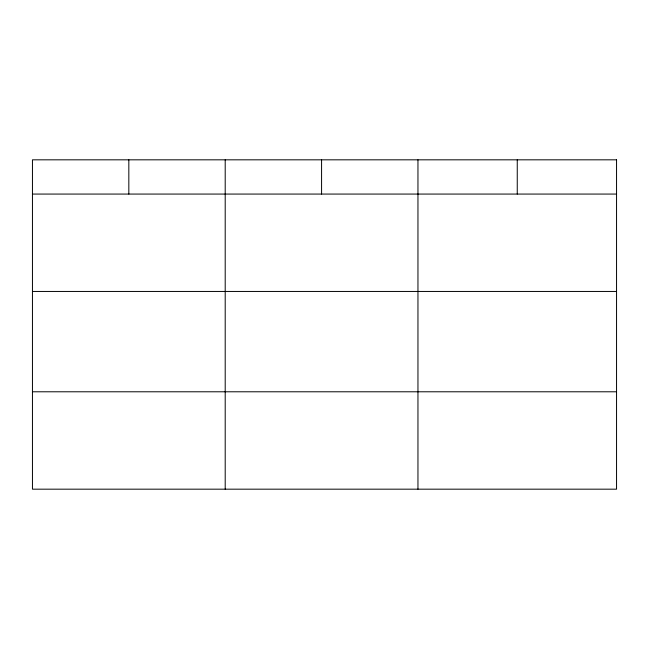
<?xml version="1.0" encoding="UTF-8"?>
<svg xmlns="http://www.w3.org/2000/svg" width="649" height="649" viewBox="0 0 649 649"><rect width="100%" height="100%" fill="white"/><g stroke="black" fill="none" stroke-linecap="round" stroke-linejoin="round"><path stroke-width="0.97" d="M32.45 194.067L616.55 194.067M32.45 291.45L616.55 291.45M32.45 391.785L616.55 391.785M517.253 159.824L517.253 194.067M417.956 159.824L417.956 489.176M321.579 159.824L321.579 194.067M225.203 159.824L225.203 489.176M128.827 159.824L128.827 194.067M616.55 159.824L32.45 159.824L32.45 489.176L616.55 489.176L616.55 159.824"/></g></svg>
